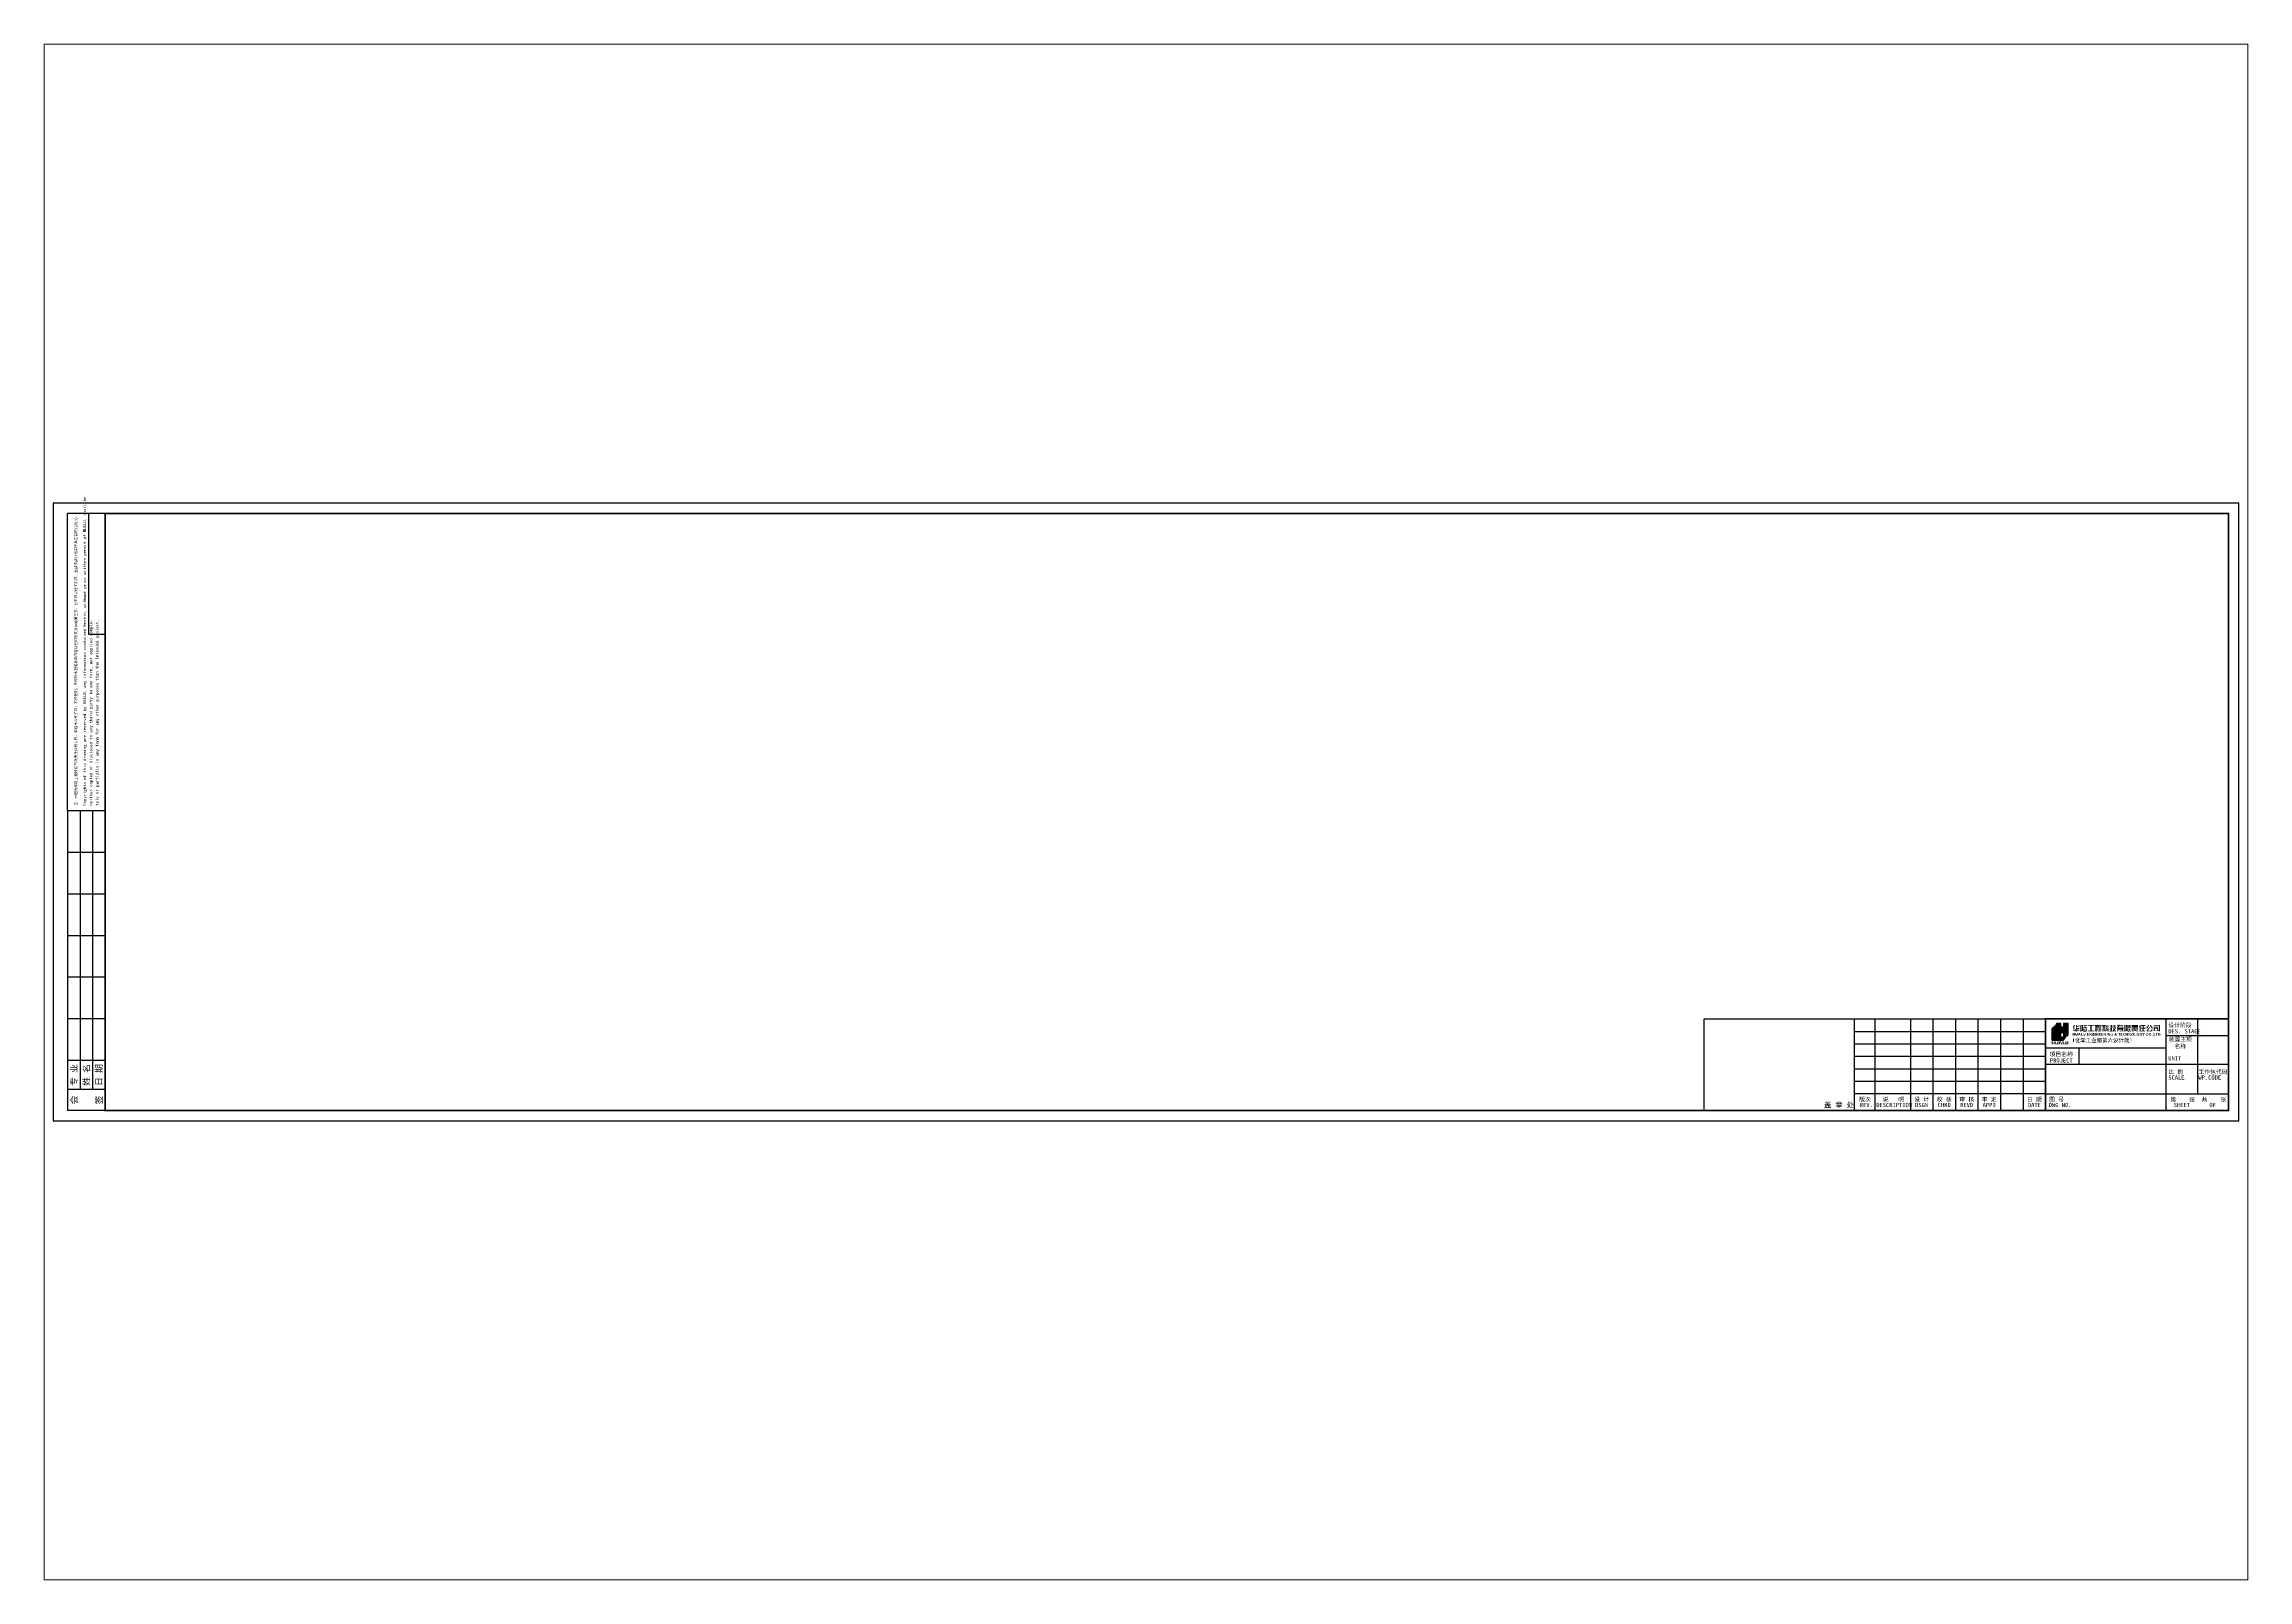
# Paper-space layout '布局1' of a CAD drawing. Extents: x 1.13 to 10.18, y 0.79 to 7.09.
# The model-space entities are those that its viewports show. They can reach past a viewport. Long polylines and large blocks are cut down to what shows.
import ezdxf
from ezdxf.enums import TextEntityAlignment as Align

# ---------------------------------------------------------------- set-up
doc = ezdxf.new("R2010")
doc.units = 0
doc.header["$MEASUREMENT"] = 0
doc.linetypes.add('ACAD_ISO02W100', pattern=[15, 12, -3])
doc.layers.get('0').update_dxf_attribs({"linetype": 'CONTINUOUS'})
doc.layers.add('水印', color=254, linetype='ACAD_ISO02W100')
doc.styles.add('HUALUC', font='SimSun.ttf')

# ---------------------------------------------------------------- blocks, each defined once
blk = doc.blocks.new('HLYBA3')
at = {"linetype": 'Continuous'}
for points in [[(13.9, -8.1), (14.2, -8.1), (14.2, -6.8), (13.9, -6.8), (13.9, -7.3), (13.4, -7.3), (13.4, -6.8), (13.1, -6.8), (13.1, -8.1), (13.4, -8.1), (13.4, -7.6), (13.9, -7.6)], [(18, -7.9), (18, -8.1), (17.1, -8.1), (17.1, -6.8), (17.3, -6.8), (17.3, -7.9)], [(21.6, -9.3, -0.007553), (21.3, -9.3), (20, -9.3, 0.004201), (19.7, -9.3, -0.116182), (19.7, -9.6, -0.017652), (20.1, -9.5), (20.5, -9.5), (20.5, -11.1), (19.9, -11.1, -0.006389), (19.5, -11, -0.085828), (19.5, -11.3, -0.010193), (19.9, -11.3), (21.5, -11.3, -0.002385), (21.8, -11.3, -0.09048), (21.8, -11, 0.000529), (21.5, -11.1), (20.8, -11.1), (20.8, -9.5), (21.3, -9.5, -0.006454), (21.6, -9.6, -0.081388)], [(20.9, -6.8), (20, -6.8), (20, -8.1), (21, -8.1), (21, -7.9), (20.2, -7.9), (20.2, -7.5), (20.9, -7.5), (20.9, -7.3), (20.2, -7.3), (20.2, -7), (20.9, -7)], [(22.1, -3.3), (23.4, -3.3), (23.4, -2.9), (20.3, -2.9), (20.3, -3.3), (21.6, -3.3), (21.6, -5.6), (20.2, -5.6), (20.2, -6), (23.4, -6), (23.4, -5.6), (22.1, -5.6)], [(22, -8.1), (22.2, -8.1), (22.2, -6.8), (22, -6.8), (22, -7.7), (21.4, -6.8), (21.2, -6.8), (21.2, -8.1), (21.4, -8.1), (21.4, -7.3)], [(24.2, -6.8), (23.9, -6.8), (23.9, -8.1), (24.2, -8.1)], [(25.4, -6.8), (25.2, -6.8), (25.2, -7.7), (24.7, -6.8), (24.4, -6.8), (24.4, -8.1), (24.7, -8.1), (24.7, -7.3), (25.2, -8.1), (25.4, -8.1)], [(26.7, -6.8), (25.7, -6.8), (25.7, -8.1), (26.7, -8.1), (26.7, -7.9), (26, -7.9), (26, -7.5), (26.6, -7.5), (26.6, -7.3), (26, -7.3), (26, -7), (26.7, -7)], [(27.9, -6.8), (26.9, -6.8), (26.9, -8.1), (27.9, -8.1), (27.9, -7.9), (27.2, -7.9), (27.2, -7.5), (27.9, -7.5), (27.9, -7.3), (27.2, -7.3), (27.2, -7), (27.9, -7)], [(29.7, -6.8), (29.5, -6.8), (29.5, -8.1), (29.7, -8.1)], [(31, -6.8), (30.8, -6.8), (30.8, -7.7), (30.2, -6.8), (30, -6.8), (30, -8.1), (30.2, -8.1), (30.2, -7.3), (30.7, -8.1), (31, -8.1)], [(32.2, -6.9, 1.561382), (32.2, -8.1, 0.141316), (32.4, -7.9), (32.2, -7.8, -0.096612), (32, -7.9, -0.444438), (31.5, -7.6, -0.279582), (31.6, -7.1, -0.536579), (32.2, -7.2), (32.4, -7.2, 0.244921)], [(32.2, -7.8), (32.4, -7.9), (32.4, -7.4), (31.9, -7.4), (31.9, -7.6), (32.2, -7.6)], [(40.4, -5.2), (40.6, -5.2, 0.235582), (40.8, -5.1), (41, -4.8), (40.6, -4.8, -0.342313), (40.4, -4.9), (40.3, -4.9, -0.215356), (40.2, -4.8), (39.8, -4.8), (40.3, -5.9, 0.278883), (40.6, -6.1), (41, -6.1), (41, -5.7), (40.8, -5.7, -0.270345), (40.6, -5.6)], [(40.8, -9.2), (40.7, -9.3, -0.408095), (40.7, -11.3), (40.8, -11.4, 0.402785)], [(48.5, -7.2, -0.760012), (49.1, -7.2), (49.4, -7.2, 0.593582), (48.4, -7, 0.29024), (48.4, -7.9, 0.624984), (49.4, -7.7), (49.1, -7.6, -0.166637), (49, -7.9, -0.442899), (48.6, -7.8, -0.165223)], [(51.3, -7.9), (51, -7.9), (51, -8.1), (51.3, -8.1)], [(51.8, -7.9), (51.5, -7.9), (51.5, -8.1), (51.6, -8.1, -0.372764), (51.5, -8.3), (51.5, -8.4, 0.283339), (51.8, -8.1)], [(53, -7.9), (52.3, -7.9), (52.3, -6.8), (52, -6.8), (52, -8.1), (53, -8.1)], [(53.9, -6.8), (52.9, -6.8), (52.9, -7), (53.3, -7), (53.3, -8.1), (53.6, -8.1), (53.6, -7), (53.9, -7)], [(55.7, -7.9), (55.4, -7.9), (55.4, -8.1), (55.7, -8.1)], [(6.1, -10.8), (5.6, -10.8), (5.6, -12), (5.3, -12, -0.381132), (5.1, -11.9), (5.1, -10.8), (4.7, -10.8), (4.7, -12.1, 0.427626), (4.8, -12.3), (5.9, -12.3, 0.36556), (6.1, -12.1)], [(7.5, -10.8), (6.9, -10.8, 0.310603), (6.7, -10.9), (6.2, -12.3), (6.7, -12.3), (7.1, -11.4, -0.333364), (7.3, -11.2), (7.7, -11.2)], [(8.7, -10.8), (8.2, -10.8), (8.2, -12.1, 0.298345), (8.4, -12.3), (9.3, -12.3), (9.3, -12), (8.8, -12, -0.387848), (8.7, -11.8)], [(10, -10.8), (9.5, -10.8), (9.5, -12.1, 0.38598), (9.7, -12.3), (10.7, -12.3, 0.384413), (10.9, -12.1), (10.9, -10.8), (10.4, -10.8), (10.4, -12), (10.1, -12, -0.396455), (10, -11.9)]]:
    blk.add_hatch(color=7, dxfattribs=at).paths.add_polyline_path(points)
h = blk.add_hatch(color=7, dxfattribs=at)
h.paths.add_polyline_path([(14.5, -5.2), (14.5, -4.9), (14.9, -4.9), (14.9, -5.2), (16.3, -5.2), (16.3, -5.6), (14.9, -5.6), (14.9, -6.1), (14.5, -6.1), (14.5, -5.6), (13.2, -5.6), (13.2, -5.2)])
edge = h.paths.add_edge_path()
edge.add_arc((16, -3.4), 0.345, 274.1607, 349.5208)
edge.add_line((16.3, -3.5), (16.3, -2.9))
edge.add_line((16.3, -2.9), (15.9, -2.9))
edge.add_line((15.9, -2.9), (15.9, -3.2))
edge.add_arc((15.8, -3.3), 0.1, -101.3003, 12.1745, ccw=False)
edge.add_line((15.8, -3.4), (15, -3.4))
edge.add_line((15, -3.4), (15, -2.9))
edge.add_line((15, -2.9), (14.6, -2.9))
edge.add_line((14.6, -2.9), (14.6, -4.5))
edge.add_arc((14.9, -4.5), 0.361, 186.1736, 271.7387)
edge.add_line((15, -4.8), (16.3, -4.8))
edge.add_line((16.3, -4.8), (16.3, -4.4))
edge.add_line((16.3, -4.4), (15.2, -4.4))
edge.add_arc((15.1, -4.3), 0.101, 177.771, 280.7368, ccw=False)
edge.add_line((15, -4.3), (15, -3.8))
edge.add_line((15, -3.8), (16, -3.8))
edge = h.paths.add_edge_path()
edge.add_line((13.9, -4.9), (13.9, -3.5))
edge.add_line((13.9, -3.5), (14.2, -2.9))
edge.add_line((14.2, -2.9), (13.7, -2.9))
edge.add_line((13.7, -2.9), (13.5, -3.3))
edge.add_arc((13.3, -3.2), 0.176, 275.6517, 331.0645, ccw=False)
edge.add_line((13.3, -3.4), (13.2, -3.4))
edge.add_line((13.2, -3.4), (13.2, -3.8))
edge.add_line((13.2, -3.8), (13.4, -3.8))
edge.add_line((13.4, -3.8), (13.4, -4.9))
edge.add_line((13.4, -4.9), (13.9, -4.9))
h = blk.add_hatch(color=7, dxfattribs=at)
edge = h.paths.add_edge_path()
edge.add_arc((14.8, -10.3), 1.42, 135.3222, 224.1227)
edge.add_line((13.8, -11.3), (13.6, -11.4))
edge.add_arc((14.8, -10.3), 1.64, 135.7025, 223.4578, ccw=False)
edge.add_line((13.6, -9.2), (13.8, -9.3))
h = blk.add_hatch(color=7, dxfattribs=at)
h.paths.add_polyline_path([(15.7, -9.5, -0.013789), (15.7, -9.1, -0.063059), (15.4, -9.1, 0.001094), (15.4, -9.5), (15.4, -10.4, -0.095033), (14.9, -10.7, -0.119992), (15, -10.9, 0.035342), (15.4, -10.7), (15.4, -11.3, 0.438459), (15.6, -11.5), (16.2, -11.5, 0.274877), (16.4, -11.3), (16.5, -11.1, -0.158456), (16.3, -10.9, -0.12281), (16.2, -11.2, -0.290428), (16.1, -11.2), (15.8, -11.2, -0.234148), (15.7, -11.2, -0.079142), (15.7, -11), (15.7, -10.5, 0.046773), (16.4, -9.6, -0.034455), (16.2, -9.4, -0.059842), (15.7, -10.2)])
h.paths.add_polyline_path([(14.8, -9.6, -0.033276), (15, -9.2, -0.025363), (14.8, -9.1, -0.113336), (14.2, -10.2, -0.088717), (14.4, -10.4, 0.026542), (14.6, -10), (14.6, -11.1, 0.000216), (14.6, -11.5, -0.054196), (14.8, -11.5, -0.004545), (14.8, -11.2)])
h = blk.add_hatch(color=7, dxfattribs=at)
edge = h.paths.add_edge_path()
edge.add_arc((14.9, -7.6), 0.519, 184.8147, 354.564)
edge.add_line((15.5, -7.7), (15.5, -6.8))
edge.add_line((15.5, -6.8), (15.2, -6.8))
edge.add_line((15.2, -6.8), (15.2, -7.6))
edge.add_arc((14.9, -7.7), 0.256, -185.1098, 5.1317, ccw=False)
edge.add_line((14.7, -7.6), (14.7, -6.8))
edge.add_line((14.7, -6.8), (14.4, -6.8))
edge.add_line((14.4, -6.8), (14.4, -7.7))
h = blk.add_hatch(color=7, dxfattribs=at)
h.paths.add_polyline_path([(16.5, -7.8), (16.6, -8.1), (16.9, -8.1), (16.4, -6.8), (16.1, -6.8), (15.6, -8.1), (15.9, -8.1), (16, -7.8)])
h.paths.add_polyline_path([(16.1, -7.6), (16.4, -7.6), (16.3, -7.1)], flags=16)
h = blk.add_hatch(color=7, dxfattribs=at)
edge = h.paths.add_edge_path()
edge.add_line((19.2, -4), (19.2, -3.5))
edge.add_line((19.2, -3.5), (19.9, -3.5))
edge.add_line((19.9, -3.5), (19.9, -3.1))
edge.add_line((19.9, -3.1), (19.2, -3.1))
edge.add_line((19.2, -3.1), (19.2, -2.9))
edge.add_line((19.2, -2.9), (18.8, -2.9))
edge.add_line((18.8, -2.9), (18.8, -3.1))
edge.add_line((18.8, -3.1), (18.1, -3.1))
edge.add_line((18.1, -3.1), (18.1, -3.5))
edge.add_line((18.1, -3.5), (18.8, -3.5))
edge.add_line((18.8, -3.5), (18.8, -4))
edge.add_line((18.8, -4), (18.1, -4))
edge.add_line((18.1, -4), (18.1, -4.4))
edge.add_line((18.1, -4.4), (18.8, -4.4))
edge.add_line((18.8, -4.4), (18.8, -5.7))
edge.add_line((18.8, -5.7), (18.5, -5.7))
edge.add_line((18.5, -5.7), (18.5, -4.6))
edge.add_line((18.5, -4.6), (18.1, -4.6))
edge.add_line((18.1, -4.6), (18.1, -6.1))
edge.add_line((18.1, -6.1), (19.5, -6.1))
edge.add_arc((19.5, -5.7), 0.326, 269.7583, 364.8133)
edge.add_line((19.8, -5.7), (19.8, -4.6))
edge.add_line((19.8, -4.6), (19.4, -4.6))
edge.add_line((19.4, -4.6), (19.4, -5.5))
edge.add_arc((19.3, -5.6), 0.101, -91.9298, 0.6516, ccw=False)
edge.add_line((19.3, -5.7), (19.2, -5.7))
edge.add_line((19.2, -5.7), (19.2, -4.4))
edge.add_line((19.2, -4.4), (19.9, -4.4))
edge.add_line((19.9, -4.4), (19.9, -4))
edge.add_line((19.9, -4), (19.2, -4))
edge = h.paths.add_edge_path()
edge.add_arc((17.6, -5.6), 0.337, 265.5786, 359.6429)
edge.add_line((18, -5.6), (18, -4.7))
edge.add_arc((17.7, -4.7), 0.275, 357.7948, 436.654)
edge.add_arc((17.7, -4.2), 0.262, 283.4165, 353.7812)
edge.add_line((18, -4.2), (18, -2.9))
edge.add_line((18, -2.9), (16.8, -2.9))
edge.add_line((16.8, -2.9), (16.8, -6.1))
edge.add_line((16.8, -6.1), (17.2, -6.1))
edge.add_line((17.2, -6.1), (17.2, -5.9))
edge.add_line((17.2, -5.9), (17.6, -5.9))
edge = h.paths.add_edge_path(flags=16)
edge.add_arc((17.4, -5.4), 0.114, 263.6598, 367.3793)
edge.add_line((17.6, -5.4), (17.6, -4.7))
edge.add_arc((17.4, -4.7), 0.15, 355.1743, 457.1168)
edge.add_line((17.4, -4.6), (17.2, -4.6))
edge.add_line((17.2, -4.6), (17.2, -5.5))
edge.add_line((17.2, -5.5), (17.4, -5.5))
edge = h.paths.add_edge_path(flags=16)
edge.add_arc((17.4, -4.1), 0.117, 260.1343, 370.9931)
edge.add_line((17.6, -4), (17.6, -3.3))
edge.add_line((17.6, -3.3), (17.2, -3.3))
edge.add_line((17.2, -3.3), (17.2, -4.2))
edge.add_line((17.2, -4.2), (17.4, -4.2))
h = blk.add_hatch(color=7, dxfattribs=at)
edge = h.paths.add_edge_path()
edge.add_line((18.5, -9.6), (18.9, -9.6))
edge.add_arc((17.2, 19.6), 29.3, 273.2959, 273.7429)
edge.add_arc((21.7, -9.9), 2.59, 174.0603, 185.614)
edge.add_arc((19, -11.3), 1.18, 84.4965, 96.7683)
edge.add_arc((17.1, -9.9), 1.81, 352.9584, 362.3607)
edge.add_line((18.9, -9.9), (17.1, -9.9))
edge.add_arc((19.6, -9.9), 2.52, 178.486, 185.8533)
edge.add_arc((17, -11.9), 1.7, 85.2371, 93.5714)
edge.add_arc((12, -9.9), 4.83, 356.8284, 363.3424)
edge.add_arc((17.6, -0.2), 9.43, 265.6969, 267.0472)
edge.add_line((17.1, -9.6), (18.3, -9.6))
edge.add_arc((15.9, -8), 2.85, 325.4448, 339.1414)
edge.add_arc((19.4, -7.9), 1.41, 234.5774, 244.912)
edge.add_arc((29.9, -16.6), 13.3, 145.8955, 148.3279)
edge = h.paths.add_edge_path()
edge.add_line((17.9, -10.9), (17.1, -10.9))
edge.add_arc((8, 156.7), 167.8, 273.0228, 273.1329, ccw=False)
edge.add_arc((15.3, -10.8), 1.49, 354.8122, 364.4073)
edge.add_arc((17.2, -5.8), 4.88, 265.0019, 268.7965)
edge.add_line((17.1, -10.7), (17.9, -10.7))
edge.add_arc((17.1, -10.6), 0.798, 358.5604, 372.7827)
edge.add_arc((17.7, -9.6), 0.846, 281.8311, 306.5413)
edge.add_line((18.2, -10.3), (17.5, -10.3))
edge.add_arc((14.2, 44), 54.4, 273.1954, 273.483, ccw=False)
edge.add_arc((16.4, -10.2), 0.818, 352.1237, 367.343)
edge.add_arc((23.4, 94), 104.3, 266.626, 266.7945)
edge.add_line((17.6, -10.1), (18.5, -10.1))
edge.add_arc((18.3, -5.9), 4.28, 271.99, 275.4734)
edge.add_arc((20.3, -10.2), 1.61, 175.9806, 184.9573)
edge.add_arc((18.9, -11.7), 1.38, 98.1116, 124.1825)
edge.add_line((18.1, -10.6), (18.1, -10.7))
edge.add_line((18.1, -10.7), (18.8, -10.7))
edge.add_arc((18.6, -3.3), 7.37, 271.6864, 274.3527)
edge.add_arc((19.7, -10.8), 0.585, 167.9537, 192.5916)
edge.add_arc((143.1, 2573.8), 2587.7, 267.2467, 267.2549, ccw=False)
edge.add_line((18.8, -10.9), (18.1, -10.9))
edge.add_line((18.1, -10.9), (18.1, -11.3))
edge.add_arc((18, -11.3), 0.15, -77.1869, 12.0422, ccw=False)
edge.add_line((18, -11.5), (17.7, -11.5))
edge.add_arc((17.3, -11.5), 0.395, 357.0485, 402.0555)
edge.add_arc((17.8, -10.6), 0.663, 257.0261, 279.5827)
edge.add_arc((17.8, -11.2), 0.119, 298.4316, 374.5821)
edge.add_line((17.9, -11.1), (17.9, -10.9))
edge = h.paths.add_edge_path(flags=17)
edge.add_arc((18.3, -10.8), 1.34, 96.2734, 106.5379)
edge.add_arc((15.1, -10.3), 2.96, 14.7507, 23.1873)
edge.add_arc((17.5, -7.1), 2.01, 277.5344, 284.1962)
edge.add_arc((-30.4, -26.7), 51.5, 19.5801, 20.0625, ccw=False)
edge = h.paths.add_edge_path(flags=17)
edge.add_arc((17.7, -10.1), 0.561, 100.7311, 126.0155)
edge.add_arc((16.2, -10.2), 1.26, 26.1573, 45.8269)
edge.add_arc((16.8, -8.3), 1.02, 290.7027, 303.5238)
edge.add_arc((11.2, -14.2), 7.96, 36.1279, 39.3732, ccw=False)
h = blk.add_hatch(color=7, dxfattribs=at)
edge = h.paths.add_edge_path()
edge.add_line((18.9, -6.8), (19.2, -6.8))
edge.add_line((19.2, -6.8), (19.2, -7.7))
edge.add_arc((18.7, -7.6), 0.519, 184.8147, 354.564, ccw=False)
edge.add_line((18.2, -7.7), (18.2, -6.8))
edge.add_line((18.2, -6.8), (18.4, -6.8))
edge.add_line((18.4, -6.8), (18.4, -7.6))
edge.add_arc((18.7, -7.7), 0.256, 174.8902, 365.1317)
edge.add_line((18.9, -7.6), (18.9, -6.8))
h = blk.add_hatch(color=7, dxfattribs=at)
h.paths.add_polyline_path([(24.4, -9.7, -0.020112), (24.1, -9.6, -0.076676), (23.7, -10.7, -0.047739), (24, -10.8, -0.012795)], flags=17)
h.paths.add_polyline_path([(23.7, -9.5), (23.7, -9.5, 0.002504), (23.7, -9.1, -0.062893), (23.4, -9.1, 0.000883), (23.4, -9.5), (23.4, -11.2), (23.1, -11.2), (23.1, -9.5, 0.000883), (23.1, -9.1, -0.062893), (22.8, -9.1, 0.002504), (22.9, -9.5), (22.9, -11.2, -0.01768), (22.1, -11.1, -0.05878), (22.1, -11.4, -0.011784), (22.6, -11.4), (24, -11.4, -0.005076), (24.4, -11.4, -0.045461), (24.4, -11.1, -0.016594), (23.7, -11.2)])
h.paths.add_polyline_path([(22.4, -9.6, -0.05562), (22.2, -9.7, -0.063158), (22.5, -10.7, -0.042472), (22.8, -10.7, 0.000689)], flags=17)
h = blk.add_hatch(color=7, dxfattribs=at)
edge = h.paths.add_edge_path()
edge.add_arc((23.3, -7.6), 0.556, 285.3809, 317.555)
edge.add_line((23.7, -7.9), (23.7, -7.4))
edge.add_line((23.7, -7.4), (23.1, -7.4))
edge.add_line((23.1, -7.4), (23.1, -7.6))
edge.add_line((23.1, -7.6), (23.4, -7.6))
edge.add_line((23.4, -7.6), (23.4, -7.8))
edge.add_arc((23.1, -7.3), 0.581, 285.0096, 307.083, ccw=False)
edge.add_arc((23.1, -7.6), 0.36, 192.0829, 287.9316, ccw=False)
edge.add_arc((23.2, -7.5), 0.533, 136.8424, 199.3226, ccw=False)
edge.add_arc((23.1, -7.3), 0.335, 20.5014, 133.3696, ccw=False)
edge.add_line((23.4, -7.2), (23.7, -7.2))
edge.add_arc((23.2, -7.3), 0.427, 10.9159, 65.9639)
edge.add_arc((23.1, -7.5), 0.677, 65.2757, 294.7243)
h = blk.add_hatch(color=7, dxfattribs=at)
h.paths.add_polyline_path([(25.4, -3.6), (24.8, -3.6), (24.8, -3.4), (25.1, -3.4, 0.382705), (25.4, -3.1), (25.4, -2.8), (25, -2.8), (25, -2.9, -0.408284), (24.9, -3), (23.8, -3), (23.8, -3.4), (24.4, -3.4), (24.4, -3.6), (23.8, -3.6), (23.8, -4), (24.4, -4), (24.4, -6.1), (24.8, -6.1), (24.8, -4), (25.4, -4)])
h.paths.add_polyline_path([(24.3, -4.2), (23.9, -4.2), (23.9, -5.5, -0.538046), (23.8, -5.6), (23.8, -6, 0.070834), (24.1, -6, 0.258728), (24.2, -5.7)])
h.paths.add_polyline_path([(25.2, -4.2), (24.9, -4.2), (25, -5.5, 0.080045), (25, -5.8, 0.328284), (25.4, -6), (25.4, -5.6, -0.335122), (25.3, -5.5)], flags=17)
h.paths.add_polyline_path([(26.9, -4.3), (25.4, -4.3), (25.4, -4.6), (26, -4.6), (26, -5), (25.5, -5), (25.5, -5.3), (26, -5.3), (26, -5.7), (25.4, -5.7), (25.4, -6), (26.9, -6), (26.9, -5.7), (26.4, -5.7), (26.4, -5.3), (26.9, -5.3), (26.9, -5), (26.4, -5), (26.4, -4.6), (26.9, -4.6)])
h.paths.add_polyline_path([(26.9, -3.7), (26.9, -2.9), (25.4, -2.9), (25.4, -4), (26.5, -4, 0.366849)])
h.paths.add_polyline_path([(26.4, -3.7), (25.9, -3.7), (25.9, -3.3), (26.5, -3.3), (26.5, -3.6, -0.52935)], flags=16)
h = blk.add_hatch(color=7, dxfattribs=at)
h.paths.add_polyline_path([(27, -9.2, -0.036146), (26.8, -9.2), (26.3, -9.2, -0.015148), (26.1, -9.2, 0.010026), (26.1, -9.5), (26.1, -11.3, -0.000692), (26.1, -11.5, -0.076861), (26.4, -11.5, -0.010455), (26.3, -11.2), (26.3, -9.4), (26.7, -9.4, -0.079582), (26.5, -10.2, -0.023959), (26.7, -10.3, -0.204896), (26.8, -10.8, -0.302665), (26.7, -10.9, -0.104791), (26.4, -10.9, -0.26449), (26.5, -11.2, 0.152003), (26.9, -11.1, 0.195645), (27.1, -10.8, 0.170322), (26.8, -10.1)])
h.paths.add_polyline_path([(25.4, -9, -0.024484), (25.1, -9.1, -0.11865), (25.3, -9.4, -0.014616), (24.8, -9.4, -0.096859), (24.8, -9.6, -0.036324), (25.2, -9.6), (25.6, -9.6, -0.118227), (25.4, -10), (25.1, -10, -0.048286), (25.3, -10, -0.00296), (25.1, -9.6, -0.027496), (24.9, -9.7, -0.111216), (25.1, -10, -0.044335), (24.7, -10, -0.07041), (24.7, -10.2, -0.021435), (24.9, -10.2), (25.8, -10.2, -0.010523), (26, -10.2, -0.057847), (26, -10, -0.036911), (25.6, -10.1, -0.053691), (25.8, -9.7, -0.052228), (25.6, -9.6, -0.043992), (26, -9.6, -0.082844), (26, -9.4, -0.006146), (25.3, -9.4, -0.046969), (25.5, -9.4, 0.003341)])
h.paths.add_polyline_path([(25.8, -10.4, -0.052077), (25.6, -10.4), (25.1, -10.4, -0.010577), (24.9, -10.4, -0.02922), (24.9, -10.6), (24.9, -11.1, -0.022679), (24.9, -11.4, -0.045156), (25.1, -11.4, -0.054255), (25.1, -11.2), (25.6, -11.2, -0.044253), (25.6, -11.4, -0.043444), (25.8, -11.4, -0.008918), (25.8, -11.1), (25.8, -10.6, -0.016103)])
h.paths.add_polyline_path([(25.6, -10.6), (25.6, -11.1), (25.1, -11.1), (25.1, -10.6)], flags=16)
h = blk.add_hatch(color=7, dxfattribs=at)
h.paths.add_polyline_path([(28.9, -3.1), (28.9, -2.9), (28.5, -2.9), (28.5, -3, -0.477314), (28.4, -3), (27.3, -3), (27.3, -3.4), (27.9, -3.4), (27.9, -3.6), (27.3, -3.6), (27.3, -4), (27.9, -4), (27.9, -6.1), (28.3, -6.1), (28.3, -4), (28.8, -4), (28.8, -3.6), (28.3, -3.6), (28.3, -3.4), (28.5, -3.4, 0.410506)])
h.paths.add_polyline_path([(27.8, -4.2), (27.5, -4.2), (27.4, -5.4), (27.4, -5.5, -0.516593), (27.3, -5.6), (27.3, -6), (27.5, -6, 0.30438), (27.7, -5.9, 0.076442), (27.7, -5.6)])
h.paths.add_polyline_path([(28.7, -4.2), (28.4, -4.2), (28.5, -5.6, 0.076442), (28.5, -5.9, 0.30438), (28.7, -6), (28.9, -6), (28.9, -5.6, -0.516593), (28.8, -5.5), (28.8, -5.4)], flags=17)
h.paths.add_polyline_path([(29.7, -4.6), (29.5, -4.6, -0.434072), (29.4, -4.5), (29.3, -4.2), (28.9, -4.2), (29.1, -4.8, 0.304839), (29.4, -5), (29.7, -5)])
h.paths.add_polyline_path([(29.7, -3.6), (29.5, -3.6, -0.430234), (29.4, -3.5), (29.3, -3.1), (28.9, -3.1), (29.1, -3.8, 0.325197), (29.4, -4), (29.7, -4)])
h.paths.add_polyline_path([(30.2, -2.9), (29.8, -2.9), (29.8, -5.2), (28.9, -5.3), (28.9, -5.7), (29.8, -5.6), (29.8, -6.1), (30.2, -6.1), (30.2, -5.6), (30.4, -5.6), (30.4, -5.1), (30.2, -5.2)])
h = blk.add_hatch(color=7, dxfattribs=at)
h.paths.add_polyline_path([(29.1, -9.1, -0.061133), (28.8, -9, -0.173546), (28.4, -9.7, -0.085577), (28.6, -9.8, 0.018194), (28.8, -9.5), (29.1, -9.5, -0.032283), (29.1, -9.7, -0.040274), (29.4, -9.7, -0.027957), (29.2, -9.5, -0.026086), (29.7, -9.5, -0.110191), (29.7, -9.3, -0.007579), (29.4, -9.3), (28.9, -9.3, 0.010608)])
h.paths.add_polyline_path([(28.5, -9.3, -0.000201), (28.3, -9.3), (27.9, -9.3, 0.000703), (28.1, -9.1, -0.058086), (27.8, -9, -0.141669), (27.4, -9.7, -0.062882), (27.5, -9.8, -0.001959), (27.8, -9.5), (28, -9.5, -0.039663), (28.1, -9.8, -0.043907), (28.3, -9.7, 0.0089), (28.2, -9.5, -0.029379), (28.5, -9.5, -0.105287)])
h.paths.add_polyline_path([(29.4, -9.8, -0.028519), (29, -9.8), (27.9, -9.8, -0.008655), (27.6, -9.8, -0.068542), (27.6, -10, -0.005101), (27.9, -10), (28.4, -10), (28.4, -10.2), (27.9, -10.2, -0.016496), (27.6, -10.2, -0.063453), (27.6, -10.8, -0.02553), (28.3, -10.8, -0.158981), (27.3, -11.3, -0.14882), (27.5, -11.5, 0.104449), (28.4, -10.9), (28.4, -11.2, -0.020805), (28.4, -11.5, -0.050663), (28.7, -11.5, -0.015543), (28.6, -11.2), (28.6, -10.8), (29.3, -10.8, -0.116243), (29.3, -11, -0.287552), (29.2, -11.1, -0.086919), (28.9, -11.1, -0.125404), (29, -11.3), (29.3, -11.3, 0.334904), (29.5, -11), (29.5, -10.6, -0.017929), (29.3, -10.6), (28.6, -10.6), (28.6, -10.4), (29.1, -10.4, -0.00717), (29.4, -10.4, -0.047543)])
h.paths.add_polyline_path([(28.6, -10), (29.2, -10), (29.2, -10.2), (28.6, -10.2)], flags=16)
h.paths.add_polyline_path([(28.4, -10.4), (28.4, -10.6), (27.8, -10.6), (27.8, -10.4)], flags=16)
h = blk.add_hatch(color=7, dxfattribs=at)
h.paths.add_polyline_path([(28.8, -6.8), (28.2, -6.8), (28.2, -8.1), (28.4, -8.1), (28.4, -7.6, -0.374223), (28.7, -7.7), (29, -8.1), (29.3, -8.1), (29, -7.7, 0.07824), (28.9, -7.6, 0.9879)])
h.paths.add_polyline_path([(28.8, -7.4), (28.4, -7.4), (28.4, -7), (28.8, -7, -1.024406)], flags=16)
h = blk.add_hatch(color=7, dxfattribs=at)
h.paths.add_polyline_path([(31.2, -9.1, -0.068007), (30.9, -9.2, -0.100852), (31.1, -9.7, -0.04711), (31.4, -9.6, -0.005665)])
h.paths.add_polyline_path([(32.3, -9.8, -0.004968), (32, -9.8), (30.3, -9.8, -0.006287), (30, -9.8, -0.042145), (30, -10, -0.006863), (30.3, -10), (32, -10, -0.017127), (32.3, -10.1, -0.063783)])
h.paths.add_polyline_path([(31, -10.4, -0.014306), (30.7, -10.2, -0.126277), (30, -11.3, -0.08767), (30.2, -11.5, 0.020418)])
h.paths.add_polyline_path([(31.5, -10.3, -0.035352), (31.3, -10.4, -0.04512), (32, -11.4, -0.038307), (32.2, -11.3, -0.004533)])
h = blk.add_hatch(color=7, dxfattribs=at)
h.paths.add_polyline_path([(32.1, -3.2), (31.9, -3.2), (31.9, -2.9), (31.4, -2.9), (31.4, -3.2), (30.8, -3.2), (30.8, -3.6), (31.4, -3.6), (31.4, -4), (31, -4.8, -0.296219), (30.9, -4.8), (30.8, -4.8), (30.8, -5.3), (31.1, -5.3, 0.197874), (31.2, -5.2), (31.4, -4.9), (31.4, -5.6, -0.475882), (31.3, -5.7), (30.9, -5.7), (30.9, -6.1), (31.5, -6.1, 0.383169), (31.9, -5.7), (31.9, -4.2), (32.1, -4.2), (32.1, -3.8), (31.9, -3.8), (31.9, -3.6), (32.1, -3.6)])
h.paths.add_polyline_path([(33.2, -3.6), (33.9, -3.6), (33.9, -3.2), (33.2, -3.2), (33.2, -2.9), (32.8, -2.9), (32.8, -3.2), (32.2, -3.2), (32.2, -3.6), (32.8, -3.6), (32.8, -4), (32.2, -4), (32.2, -4.3), (33.4, -4.3), (33, -4.8), (32.7, -4.5), (32.2, -4.5), (32.7, -5.2), (32.5, -5.6, -0.212843), (32.2, -5.7), (32.1, -5.7), (32.1, -6.1), (32.5, -6.1, 0.18836), (32.8, -5.9), (33, -5.6), (33.3, -5.9, 0.241823), (33.6, -6.1), (33.9, -6.1), (33.9, -5.7), (33.8, -5.7, -0.184952), (33.5, -5.6), (33.3, -5.2), (33.9, -4.4), (33.9, -4), (33.2, -4)])
h = blk.add_hatch(color=7, dxfattribs=at)
h.paths.add_polyline_path([(34.6, -9.2, -0.05367), (34.3, -9.2), (33.9, -9.2, -0.019689), (33.7, -9.2, -0.087368), (33.7, -9.7, -0.21945), (33.4, -10, -0.111611), (33.6, -10.1, 0.220377), (33.9, -9.6, 0.008884), (33.9, -9.4), (34.3, -9.4), (34.3, -9.9, 0.472703), (34.4, -10, 0.031886), (34.5, -10), (34.9, -10, -0.100398), (35, -9.7, -0.056528), (34.6, -9.8, -0.481789), (34.6, -9.7, -0.025794)])
h.paths.add_polyline_path([(34.8, -10.1, -0.021759), (34.5, -10.2), (33.6, -10.2, 0.003774), (33.4, -10.1, -0.084906), (33.4, -10.4, -0.006022), (33.6, -10.4, 0.046731), (33.7, -10.7, 0.054425), (33.9, -11, -0.099899), (33.2, -11.3, -0.155809), (33.4, -11.5, 0.047052), (34.1, -11.1, 0.079297), (34.9, -11.4, -0.115283), (35, -11.2, -0.097683), (34.3, -11, 0.113797)])
h.paths.add_polyline_path([(34.1, -10.9, -0.166876), (33.8, -10.4), (34.4, -10.4, -0.119216)], flags=16)
h.paths.add_polyline_path([(33.1, -9.9, -0.051909), (32.6, -9.9, -0.061864), (32.6, -10.1, -0.030091), (32.9, -10.1), (32.9, -11, -0.229194), (32.8, -11.2), (33, -11.4), (33.5, -10.9, -0.147272), (33.4, -10.7), (33.1, -10.9), (33.1, -10.1, -0.014582)])
h.paths.add_polyline_path([(33, -9.2, -0.033753), (32.8, -9.3, -0.067236), (33.1, -9.7, -0.042478), (33.3, -9.5, -0.043181)])
h = blk.add_hatch(color=7, dxfattribs=at)
h.dxf.hatch_style = 1
h.paths.add_polyline_path([(34.1, -7.8, 0.072264), (34.2, -7.5), (34, -7.5), (34, -7.6), (33.8, -7.4, 0.078741), (34, -7.2, 0.27702), (34, -7, 0.462876), (33.4, -6.9, 0.345454), (33.4, -7.4, 0.270066), (33.1, -7.7, 0.395897), (33.5, -8.1, 0.25256), (34, -8), (34.2, -8.2), (34.3, -8)])
h.paths.add_polyline_path([(33.8, -7.8, -0.317978), (33.5, -7.9, -0.667455), (33.6, -7.5)], flags=16)
h.paths.add_polyline_path([(33.7, -7.3, -0.098291), (33.5, -7.1, -0.948127), (33.8, -7.1, -0.087465)], flags=16)
h = blk.add_hatch(color=7, dxfattribs=at)
h.paths.add_polyline_path([(37.4, -3.8), (35.3, -3.8), (35.4, -3.5), (37.4, -3.5), (37.4, -3.1), (35.5, -3.1), (35.7, -2.8), (35.1, -2.8), (35, -3.1), (34.3, -3.1), (34.3, -3.5), (34.8, -3.5), (34.7, -3.7, -0.182857), (34.5, -3.9), (34.3, -3.9), (34.3, -4.4), (34.5, -4.4), (34.5, -6), (35, -6), (35, -5.4), (36.9, -5.4), (36.9, -5.6, -0.4146), (36.8, -5.7), (35.7, -5.7), (35.7, -6), (37, -6, 0.409656), (37.4, -5.6)])
h.paths.add_polyline_path([(36.9, -4.1), (36.9, -4.4), (35, -4.4), (35, -4.2), (35.1, -4.1)], flags=16)
h.paths.add_polyline_path([(36.9, -4.8), (36.9, -5.1), (35, -5.1), (35, -4.8)], flags=16)
h = blk.add_hatch(color=7, dxfattribs=at)
h.dxf.hatch_style = 1
h.paths.add_polyline_path([(35.6, -7), (35.9, -7), (35.9, -6.8), (34.9, -6.8), (34.9, -7), (35.3, -7), (35.3, -8.1), (35.6, -8.1)])
h = blk.add_hatch(color=7, dxfattribs=at)
h.paths.add_polyline_path([(37.6, -9.8, -0.015783), (37.4, -9.9), (37, -9.9), (37, -9.3, -0.022369), (37, -9, -0.033937), (36.9, -9.1), (36.8, -9.1, -0.036824), (36.7, -9, -0.022369), (36.7, -9.3), (36.7, -9.9), (36.3, -9.9, -0.015783), (36.1, -9.8, -0.082526), (36.1, -10.1, -0.015783), (36.3, -10.1), (36.7, -10.1), (36.7, -11.1, -0.010453), (36.7, -11.5, -0.061879), (37, -11.5, -0.010453), (37, -11.1), (37, -10.1), (37.4, -10.1, -0.015783), (37.6, -10.1, -0.082526)])
h.paths.add_polyline_path([(35.8, -10.1, -0.021185), (35.8, -9.9, -0.02935), (35.6, -9.9), (35.4, -9.9, -0.012681), (35.2, -9.9, -0.075555), (35.2, -10.1, -0.032076), (35.6, -10.1), (35.6, -11, -0.209138), (35.5, -11.2), (35.7, -11.4), (35.9, -11.2), (36.2, -10.8, -0.112756), (36.1, -10.6), (35.8, -10.9)])
h.paths.add_polyline_path([(35.7, -9.1, -0.069751), (35.5, -9.2, -0.060421), (35.7, -9.7, -0.107785), (36, -9.6, -0.004945)])
h = blk.add_hatch(color=7, dxfattribs=at)
h.dxf.hatch_style = 1
h.paths.add_polyline_path([(37, -7.3), (36.4, -7.3), (36.4, -7), (37.1, -7), (37.1, -6.8), (36.1, -6.8), (36.1, -8.1), (37.1, -8.1), (37.1, -7.9), (36.4, -7.9), (36.4, -7.5), (37, -7.5)])
h = blk.add_hatch(color=7, dxfattribs=at)
h.dxf.hatch_style = 1
h.paths.add_polyline_path([(38.4, -7.7), (38.2, -7.6, -0.166637), (38, -7.9, -0.442899), (37.6, -7.8, -0.165223), (37.6, -7.2, -0.760012), (38.2, -7.2), (38.4, -7.2, 0.593582), (37.4, -7, 0.29024), (37.4, -7.9, 0.624984)])
h = blk.add_hatch(color=7, dxfattribs=at)
h.paths.add_polyline_path([(38.9, -4.3, 0.278499), (39.1, -4), (39.1, -2.9), (37.9, -2.9), (37.9, -6.1), (38.3, -6.1), (38.3, -5.9), (38.8, -5.9, 0.424214), (39.1, -5.6), (39.1, -4.6, 0.289326)])
h.paths.add_polyline_path([(38.7, -4.7), (38.7, -5.4, -0.459319), (38.6, -5.5), (38.3, -5.5), (38.3, -4.6), (38.6, -4.6, -0.43935)], flags=16)
h.paths.add_polyline_path([(38.6, -4.2), (38.3, -4.2), (38.3, -3.3), (38.7, -3.3), (38.7, -4, -0.377881)], flags=16)
h.paths.add_polyline_path([(40.9, -4.3), (40.9, -2.9), (39.3, -2.9), (39.3, -5.7, 0.400577), (39.6, -6.1), (40.1, -6.1), (40.1, -5.7), (39.8, -5.7, -0.502222), (39.7, -5.6), (39.7, -4.6), (40.6, -4.6, 0.440049)])
h.paths.add_polyline_path([(39.7, -4.3), (39.7, -4), (40.5, -4), (40.5, -4.1, -0.490152), (40.3, -4.3)], flags=16)
h.paths.add_polyline_path([(39.7, -3.6), (39.7, -3.3), (40.5, -3.3), (40.5, -3.6)], flags=16)
h = blk.add_hatch(color=7, dxfattribs=at)
h.paths.add_polyline_path([(39.5, -9.1), (39.3, -9.1), (39.4, -9.4), (39, -9.4), (38.8, -9.4), (38.8, -9.6), (38.8, -9.8), (39, -9.8), (39, -9.6), (40, -9.6), (40, -9.8), (40.2, -9.8), (40.2, -9.4), (40, -9.4), (39.6, -9.4)])
h.paths.add_polyline_path([(40, -9.9, -0.023581), (39.7, -9.9), (39.2, -9.9, -0.015429), (38.9, -9.9, -0.0862), (38.9, -10.1, -0.018332), (39.3, -10.1), (39.6, -10.1, -0.028246), (40, -10.1, -0.068727)])
h.paths.add_polyline_path([(39.7, -10.5, -0.021377), (40.2, -10.5, -0.093183), (40.2, -10.3, -0.022449), (39.7, -10.3), (39.1, -10.3, -0.024609), (38.8, -10.3, -0.039631), (38.8, -10.5), (39.1, -10.5), (39.1, -10.6), (39, -11), (38.8, -11.2), (38.5, -11.2, -0.084995), (38.7, -11.5), (39, -11.3), (39.2, -11), (39.3, -10.8), (39.3, -10.5), (39.5, -10.5), (39.5, -11.3, 0.087261), (39.5, -11.4, 0.24553), (39.7, -11.4, 0.034378), (40, -11.4, 0.139738), (40.2, -11.4, 0.156477), (40.2, -11.3), (40.3, -11.1, -0.193669), (40.1, -10.9, -0.035521), (40, -11.1, -0.271911), (39.9, -11.2, -0.066365), (39.8, -11.2, -0.24208), (39.8, -11.2, -0.075454), (39.7, -11.1)])
h.paths.add_polyline_path([(38.8, -9.2), (38.6, -9.2), (38.1, -9.2), (38, -9.2), (38, -9.4), (38, -11.2), (38, -11.5), (38.2, -11.5), (38.2, -11.3), (38.2, -9.4), (38.5, -9.4), (38.4, -9.7), (38.3, -10), (38.5, -10.3), (38.5, -10.6), (38.5, -10.7), (38.2, -10.7), (38.3, -10.8), (38.3, -11), (38.6, -10.9), (38.7, -10.7), (38.7, -10.3), (38.5, -10)])
h = blk.add_hatch(color=7, dxfattribs=at)
h.dxf.hatch_style = 1
h.paths.add_polyline_path([(39.7, -6.8), (39.4, -6.8), (39.4, -7.3), (38.9, -7.3), (38.9, -6.8), (38.6, -6.8), (38.6, -8.1), (38.9, -8.1), (38.9, -7.6), (39.4, -7.6), (39.4, -8.1), (39.7, -8.1)])
h = blk.add_hatch(color=7, dxfattribs=at)
h.dxf.hatch_style = 1
h.paths.add_polyline_path([(41, -6.8), (40.7, -6.8), (40.7, -7.7), (40.2, -6.8), (40, -6.8), (40, -8.1), (40.2, -8.1), (40.2, -7.3), (40.7, -8.1), (41, -8.1)])
h = blk.add_hatch(color=7, dxfattribs=at)
h.dxf.hatch_style = 1
h.paths.add_polyline_path([(41.2, -7.5, 1.019326), (42.5, -7.5, 1.102282)])
edge = h.paths.add_edge_path(flags=16)
edge.add_ellipse((41.8, -7.5), major_axis=(0, 0.443), ratio=0.783102, start_angle=0, end_angle=360)
h = blk.add_hatch(color=7, dxfattribs=at)
h.paths.add_polyline_path([(44.5, -4.1), (43.2, -4.1), (43.2, -3.9), (44.5, -3.9), (44.5, -3.5), (43.2, -3.5), (43.2, -3.4), (44.5, -3.4), (44.5, -3), (43.2, -3), (43.2, -2.9), (42.7, -2.9), (42.7, -3), (41.4, -3), (41.4, -3.4), (42.7, -3.4), (42.7, -3.5), (41.4, -3.5), (41.4, -3.9), (42.7, -3.9), (42.7, -4.1), (41.4, -4.1), (41.4, -4.4), (44.5, -4.4)])
h.paths.add_polyline_path([(44.5, -4.6), (41.4, -4.6), (41.4, -5.5), (41.9, -5.5), (41.9, -5), (44.1, -5), (44.1, -5.4), (44.5, -5.4)])
h.paths.add_polyline_path([(43.3, -5.3, -0.253584), (43.2, -5.2), (43.2, -5.1), (42.7, -5.1), (42.7, -5.2, -0.271525), (42.6, -5.3), (42.1, -5.7, -0.160836), (41.9, -5.7), (41.4, -5.7), (41.4, -6), (42.1, -6, 0.113282), (42.3, -6), (42.9, -5.6, -0.366178), (43.1, -5.6), (43.7, -6, 0.087889), (43.9, -6), (44.5, -6), (44.5, -5.7), (44, -5.7, -0.140698), (43.8, -5.6)])
h = blk.add_hatch(color=7, dxfattribs=at)
h.dxf.hatch_style = 1
h.paths.add_polyline_path([(43.6, -7.9), (42.9, -7.9), (42.9, -6.8), (42.7, -6.8), (42.7, -8.1), (43.6, -8.1)])
h = blk.add_hatch(color=7, dxfattribs=at)
h.dxf.hatch_style = 1
h.paths.add_polyline_path([(45, -7.5, 1.102282), (43.8, -7.5, 1.019326)])
edge = h.paths.add_edge_path(flags=16)
edge.add_ellipse((44.4, -7.5), major_axis=(0, 0.443), ratio=0.783102, start_angle=0, end_angle=360)
h = blk.add_hatch(color=7, dxfattribs=at)
h.dxf.hatch_style = 1
h.paths.add_polyline_path([(48, -3.2), (48, -2.9), (47.5, -2.9), (47.5, -3, -0.279367), (47.4, -3), (45.9, -3), (45.9, -3.4), (46.7, -3.4), (46.7, -4.3), (45.9, -4.3), (45.9, -4.7), (46.7, -4.7), (46.7, -5.6), (45.9, -5.6), (45.9, -6), (48, -6), (48, -5.6), (47.2, -5.6), (47.2, -4.7), (48.1, -4.7), (48.1, -4.3), (47.2, -4.3), (47.2, -3.4), (47.6, -3.4, 0.365403)])
h.paths.add_polyline_path([(45.7, -3.4), (45.9, -2.9), (45.4, -2.9), (45.2, -3.5, -0.318495), (45.1, -3.6), (45, -3.6), (45, -4), (45.2, -4), (45.2, -6.1), (45.7, -6.1), (45.7, -3.6, -0.143183)])
h = blk.add_hatch(color=7, dxfattribs=at)
h.dxf.hatch_style = 1
h.paths.add_polyline_path([(46.4, -7.9), (46.1, -7.8, -0.096612), (45.9, -7.9, -0.444438), (45.4, -7.6, -0.279582), (45.6, -7.1, -0.536579), (46.1, -7.2), (46.4, -7.2, 0.244921), (46.1, -6.9, 1.561382), (46.1, -8.1, 0.141316)])
h = blk.add_hatch(color=7, dxfattribs=at)
h.dxf.hatch_style = 1
h.paths.add_polyline_path([(46.4, -7.4), (45.8, -7.4), (45.8, -7.6), (46.1, -7.6), (46.1, -7.8), (46.4, -7.9)])
h = blk.add_hatch(color=7, dxfattribs=at)
h.dxf.hatch_style = 1
h.paths.add_polyline_path([(47.7, -6.8), (47.4, -6.8), (47.1, -7.3), (46.8, -6.8), (46.5, -6.8), (46.9, -7.6), (46.9, -8.1), (47.2, -8.1), (47.2, -7.6)])
h = blk.add_hatch(color=7, dxfattribs=at)
h.paths.add_polyline_path([(51.3, -5.1), (50.9, -5.1), (50.9, -5.5, -0.422366), (50.7, -5.6), (49.1, -5.6), (50.3, -4.1), (49.8, -4.1), (48.6, -5.6), (48.6, -6), (51, -6, 0.413084), (51.3, -5.7)])
h.paths.add_polyline_path([(51.6, -4.1), (51.4, -4.1, -0.181811), (51.2, -4), (50.7, -2.9), (50.2, -2.9), (50.8, -4.3, 0.292068), (51.2, -4.5), (51.6, -4.5)])
h.paths.add_polyline_path([(49.8, -2.9), (49.3, -2.9), (48.8, -4, -0.181811), (48.6, -4.1), (48.4, -4.1), (48.4, -4.5), (48.8, -4.5, 0.292068), (49.2, -4.3)])
h = blk.add_hatch(color=7, dxfattribs=at)
h.dxf.hatch_style = 1
h.paths.add_polyline_path([(49.6, -7.5, 1.019326), (50.8, -7.5, 1.102282)])
edge = h.paths.add_edge_path(flags=16)
edge.add_ellipse((50.2, -7.5), major_axis=(0, 0.443), ratio=0.783102, start_angle=0, end_angle=360)
h = blk.add_hatch(color=7, dxfattribs=at)
h.paths.add_polyline_path([(54.3, -3.7), (52, -3.7), (52, -4), (54.3, -4)], flags=17)
h.paths.add_polyline_path([(55, -3), (52, -3), (52, -3.3), (54.6, -3.3), (54.6, -5.5, -0.485743), (54.5, -5.6), (54.3, -5.6), (54.3, -6), (54.7, -6, 0.429366), (55, -5.6)])
h.paths.add_polyline_path([(54.3, -4.3), (52, -4.3), (52, -5.9), (53.9, -5.9, 0.436218), (54.3, -5.5)], flags=17)
h.paths.add_polyline_path([(53.8, -5.4, -0.490816), (53.7, -5.6), (52.5, -5.6), (52.5, -4.7), (53.8, -4.7)], flags=16)
h = blk.add_hatch(color=7, dxfattribs=at)
h.paths.add_polyline_path([(54.7, -6.8), (54.1, -6.8), (54.1, -8.1), (54.7, -8.1, 0.371308), (55.2, -7.6, 0.085927), (55.2, -7.2, 0.369746)])
h.paths.add_polyline_path([(54.9, -7.3, -0.074605), (54.9, -7.7, -0.42645), (54.6, -7.9), (54.4, -7.9), (54.4, -7), (54.6, -7, -0.412114)], flags=16)
h = blk.add_hatch(color=7, dxfattribs=at)
edge = h.paths.add_edge_path()
edge.add_line((4, -11.4), (4, -10.8))
edge.add_line((4, -10.8), (4.4, -10.8))
edge.add_line((4.4, -10.8), (4.4, -12.3))
edge.add_line((4.4, -12.3), (4, -12.3))
edge.add_line((4, -12.3), (4, -11.7))
edge.add_line((4, -11.7), (3.6, -11.7))
edge.add_arc((3.6, -11.8), 0.128, 94.871, 173.5667)
edge.add_line((3.5, -11.8), (3.5, -12.3))
edge.add_line((3.5, -12.3), (3, -12.3))
edge.add_line((3, -12.3), (3, -10.8))
edge.add_line((3, -10.8), (3.5, -10.8))
edge.add_line((3.5, -10.8), (3.5, -11.4))
edge.add_line((3.5, -11.4), (4, -11.4))
h = blk.add_hatch(color=7, dxfattribs=at)
edge = h.paths.add_edge_path()
edge.add_line((7.4, -11.8), (7.2, -11.8))
edge.add_line((7.2, -11.8), (7.2, -11.5))
edge.add_arc((7.4, -11.5), 0.13, 90.8883, 168.3542, ccw=False)
edge.add_line((7.4, -11.4), (7.7, -11.4))
edge.add_line((7.7, -11.4), (8, -12.3))
edge.add_line((8, -12.3), (7.6, -12.3))
edge.add_line((7.6, -12.3), (7.4, -11.8))
edge = h.paths.add_edge_path()
edge.add_line((7.7, -11.2), (7.5, -10.8))
edge.add_line((6.7, -10.9), (6.2, -12.3))
edge.add_arc((7.3, -11.4), 0.251, 96.2532, 169.9994)
edge.add_line((7.7, -11.2), (7.3, -11.2))
edge.add_line((6.2, -12.3), (6.7, -12.3))
edge.add_line((6.7, -12.3), (7.1, -11.4))
edge.add_arc((6.9, -11), 0.204, 100.8735, 169.8934)
edge.add_line((6.9, -10.8), (7.5, -10.8))
at = {"color": 7, "linetype": 'Continuous'}
for points in [[(4.4, -3.4), (3, -4.8), (3, -10.2), (8.4, -10.2), (9.7, -8.8), (4.4, -8.8)], [(6.1, -6.3), (6.1, -4.2), (7.4, -3.5), (7.4, -2.3), (5.5, -2.3), (5, -2.8), (5, -8.2), (7.4, -8.2), (7.4, -7)], [(6.6, -4.5), (8, -3.7), (9.4, -4.5), (9.4, -6), (8, -6.8), (6.6, -6), (6.6, -4.5)], [(8.6, -2.3), (8.6, -3.5), (9.8, -4.2), (9.8, -6.3), (8.6, -7), (8.6, -8.2), (10.3, -8.2), (10.9, -7.7), (10.9, -2.3)]]:
    blk.add_lwpolyline(points, close=True, dxfattribs=at)
for points in [[(3, -10.2), (3, -4.8), (4.4, -8.8), (4.4, -3.4)], [(8.4, -10.2), (9.7, -8.8), (3, -10.2), (4.4, -8.8)], [(5.5, -2.3), (7.4, -2.3), (5, -2.8), (7.4, -3.5)], [(5, -2.8), (6.1, -4.2), (5, -8.2), (6.1, -6.3)], [(5, -2.8), (6.1, -4.2), (7.4, -3.5)], [(5, -8.2), (7.4, -8.2), (6.1, -6.3), (7.4, -7)], [(6.6, -4.5), (8, -3.7), (6.6, -6), (8, -6.8)], [(8, -6.8), (9.4, -6), (8, -3.7), (9.4, -4.5)], [(8.6, -3.5), (8.6, -2.3), (9.8, -4.2), (10.9, -2.3)], [(8.6, -8.2), (8.6, -7), (10.3, -8.2), (9.8, -6.3)], [(9.8, -4.2), (9.8, -6.3), (10.9, -2.3), (10.9, -7.7)], [(9.8, -6.3), (10.3, -8.2), (10.9, -7.7)]]:
    blk.add_solid(points, dxfattribs=at)

msp = doc.modelspace()

# ---------------------------------------------------------------- linework, layer by layer
for p, q in [((0, 297), (0, 0)), ((1051, 297), (0, 297)), ((1051, 0), (1051, 297)), ((17, 292), (7, 292)), ((7, 149), (7, 292)), ((25, 292), (17, 292)), ((17, 292), (17, 234)), ((17, 234), (25, 234)), ((7, 149), (7, 5)), ((25, 149), (7, 149)), ((13, 149), (13, 15)), ((19, 149), (19, 15)), ((25, 129), (7, 129)), ((25, 109), (7, 109)), ((25, 89), (7, 89)), ((25, 69), (7, 69)), ((25, 49), (7, 49)), ((866, 49), (958, 49)), ((866, 49), (866, 5)), ((866, 43), (958, 43)), ((876, 49), (876, 5)), ((893, 49), (893, 5)), ((903.8, 49), (903.8, 5)), ((914.7, 49), (914.7, 5)), ((925.5, 49), (925.5, 5)), ((936.3, 49), (936.3, 5)), ((947.2, 49), (947.2, 5)), ((1016, 5), (1016, 49)), ((1031, 49), (1031, 13)), ((866, 37), (958, 37)), ((958, 35), (1016, 35)), ((974, 35), (974, 27)), ((1016, 41), (1046, 41)), ((25, 29), (7, 29)), ((866, 31), (958, 31)), ((866, 25), (958, 25)), ((1046, 27), (958, 27)), ((25, 15), (7, 15)), ((866, 19), (958, 19)), ((958, 13), (866, 13)), ((958, 13), (1046, 13)), ((1046, 13), (1046, 13)), ((1046, 13), (1046, 13)), ((1046, 13), (1046, 13)), ((0, 0), (1051, 0)), ((25, 5), (7, 5))]:
    msp.add_line(p, q)
at = {"const_width": 0.8}
msp.add_lwpolyline([(25, 5), (1046, 5), (1046, 292), (25, 292)], close=True, dxfattribs=at)
msp.add_lwpolyline([(958, 5), (958, 49), (1046, 49)], dxfattribs=at)
at = {"layer": '水印'}
for p, q in [((793.9, 5), (793.9, 49)), ((793.9, 49), (865.9, 49))]:
    msp.add_line(p, q, dxfattribs=at)

# ---------------------------------------------------------------- block references
msp.add_blockref('HLYBA3', (958, 49))

# ---------------------------------------------------------------- texts
at = {"style": 'HUALUC'}
for s, height, p in [('注：本图为华陆工程科技有限责任公司专有。未经本公司许可，不得复制、不得将本图或其中内容以任何形式提供给第三方，也不得以任何形式、全部或部分地用于其它目的(2014)', 1.25, (11.6, 151.5)), ('Copyrights of this drawing are reserved by HUALU, any information contained herein, without prior written permit of HUALU, shall be', 1.45, (15.9, 151.5)), ('neither copied or disclosed to any third party in any form, nor applied comple-', 1.45, (18.9, 151.5)), ('tely or partially in any form for any other purposes than the intended project.', 1.45, (21.9, 151.5))]:
    msp.add_text(s, height=height, rotation=90, dxfattribs=at).set_placement(p)
at = {"color": 7, "style": 'HUALUC'}
for s, p in [('设计阶段', (1017, 45)), ('DES. STAGE', (1017, 42)), ('项目名称', (960, 31)), ('PROJECT', (960.1, 28)), ('SCALE', (1017, 19.8)), ('UNIT', (1017, 29)), ('比 例', (1017, 22.6)), ('WP.CODE', (1031.5, 19.8)), ('工作包代码', (1031.5, 22.5)), ('版次', (868.4, 9.3)), ('说   明', (879.7, 9.3)), ('图 号', (959.7, 9.3)), ('第    张  共    张', (1018, 9.2)), ('REV.', (868.7, 6.6)), ('DESCRIPTION', (876.6, 6.6)), ('DWG NO.', (959.5, 6.6)), ('SHEET      OF', (1019.6, 6.6))]:
    msp.add_text(s, height=2, dxfattribs=at).set_placement(p)
at = {"style": 'HUALUC'}
for s, p in [('专 业', (10, 22)), ('姓 名', (16, 22)), ('日 期', (22, 22)), ('会', (10, 10)), ('签', (22, 10))]:
    msp.add_text(s, height=3, rotation=90, dxfattribs=at).set_placement(p, align=Align.MIDDLE)
at = {"color": 7, "style": 'HUALUC'}
for s, p in [('设 计', (898.4, 9.3)), ('校 核', (909.3, 9.3)), ('审 核', (920.1, 9.3)), ('审 定', (930.9, 9.3)), ('日 期', (952.6, 9.3)), ('DSGN', (898.4, 6.6)), ('CHKD', (909.3, 6.6)), ('REVD', (920.1, 6.6)), ('APPD', (930.9, 6.6)), ('DATE', (952.6, 6.6))]:
    msp.add_text(s, height=2, dxfattribs=at).set_placement(p, align=Align.CENTER)
at = {"insert": (1022.8, 37.4), "char_height": 2, "width": 15, "attachment_point": 5, "style": 'HUALUC'}
msp.add_mtext('装置主项\\P名称', dxfattribs=at)
at = {"layer": '水印', "insert": (865.9, 7.5), "char_height": 2.5, "width": 72, "attachment_point": 6, "style": 'HUALUC'}
msp.add_mtext('盖 章 处 ', dxfattribs=at)

psp = doc.layouts.new('布局1')

# ---------------------------------------------------------------- viewports
at = {"layer": '0'}
psp.add_viewport(center=(5.6538, 3.9413), size=(9.046, 6.306), view_center_point=(525.5, 148.5), view_height=738.669561, dxfattribs=at)

doc.saveas('drawing.dxf')
